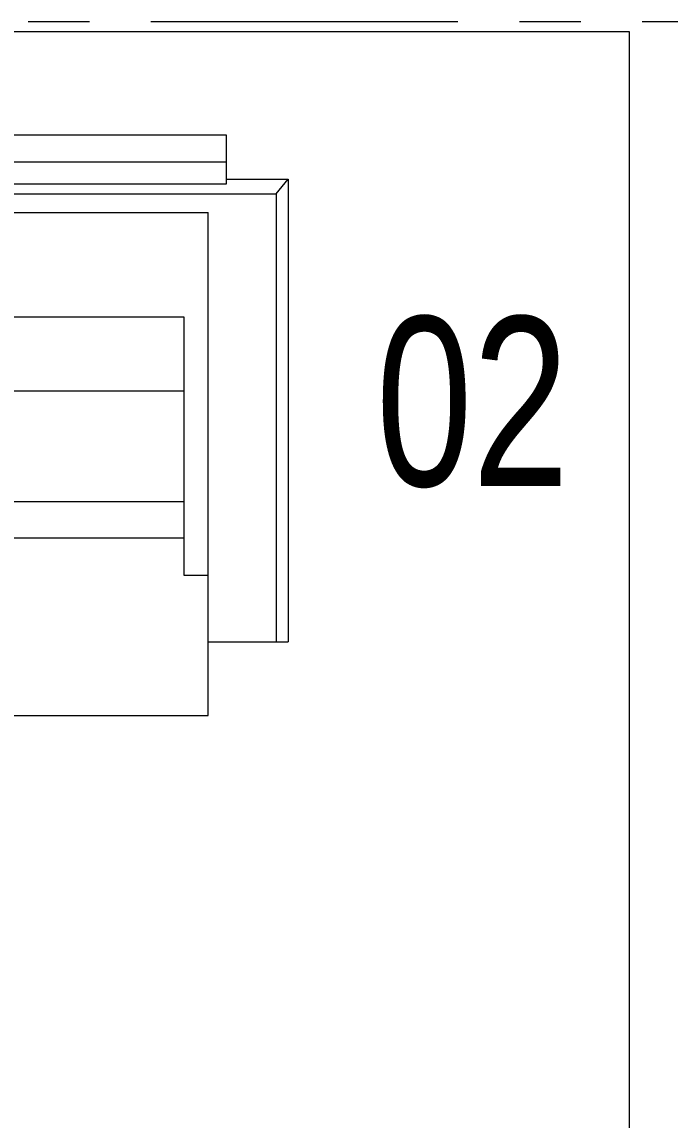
# Model space of a CAD drawing. Header units: millimetres. Extents: x 26027 to 581921, y 7230 to 233891.
# Drawn here: x 558199 to 558534, y 141778 to 142345 of the extents above; entities that cross this region are included whole.
import ezdxf

# ---------------------------------------------------------------- set-up
doc = ezdxf.new("R2010")
doc.units = ezdxf.units.MM
doc.header["$LTSCALE"] = 5
doc.linetypes.add('CENTER', pattern=[50.8, 31.75, -6.35, 6.35, -6.35])
doc.layers.get('0').update_dxf_attribs({"color": 252})
doc.layers.add('axes', color=252, linetype='Continuous')
doc.layers.add('Medical Equipment and Furniture', color=252, linetype='Continuous', lineweight=0)
doc.layers.add('NEW', color=252, linetype='Continuous', lineweight=5)
doc.styles.add('X3G_ENTITY_257CFD', font='swisscl.ttf', dxfattribs={"height": 200})

# ---------------------------------------------------------------- blocks, each defined once
blk = doc.blocks.new('*X103')
at = {"color": 0}
for p, q in [((5, 3), (5, 3)), ((5, 3), (5, 3)), ((5, 3), (5, 3)), ((5, 3), (5, 3)), ((5, 3), (5, 3)), ((5, 3), (5, 3)), ((5, 3), (5, 3)), ((5, 3), (5, 3)), ((5, 3), (5, 3)), ((5, 3), (5, 3)), ((5, 3), (5, 3)), ((5, 3), (5, 3)), ((5, 3), (5, 3)), ((5, 3), (5, 3)), ((5, 3), (5, 3)), ((5, 3), (5, 3)), ((5, 3), (5, 3)), ((5, 3), (5, 3)), ((5, 3), (5, 3)), ((5, 3), (5, 3)), ((5, 3), (5, 3)), ((5, 3), (5, 3)), ((5, 3), (5, 3)), ((5, 3), (5, 3)), ((5, 3), (5, 3)), ((5, 3), (5, 3)), ((5, 3), (5, 3)), ((5, 3), (5, 3)), ((5, 3), (5, 3)), ((5, 3), (5, 3)), ((5, 3), (5, 3)), ((5, 3), (5, 3)), ((5, 3), (5, 3)), ((5, 3), (5, 3)), ((5, 3), (5, 3)), ((5, 3), (5, 3)), ((5, 3), (5, 3)), ((5, 3), (5, 3)), ((5, 3), (5, 3)), ((5, 3), (5, 3)), ((5, 3), (5, 3)), ((5, 3), (5, 3)), ((5, 3), (5, 3)), ((5, 3), (5, 3)), ((5, 3), (5, 3)), ((5, 3), (5, 3)), ((5, 3), (5, 3)), ((5, 3), (5, 3)), ((5, 3), (5, 3)), ((5, 3), (5, 3)), ((5, 3), (5, 3)), ((5, 3), (5, 3)), ((5, 3), (5, 3)), ((5, 3), (5, 3)), ((5, 3), (5, 3)), ((5, 3), (5, 3)), ((5, 3), (5, 3)), ((5, 3), (5, 3)), ((5, 3), (5, 3)), ((5, 3), (5, 3)), ((5, 3), (5, 3)), ((5, 3), (5, 3)), ((5, 3), (5, 3)), ((5, 3), (5, 3)), ((5, 3), (5, 3)), ((5, 3), (5, 3)), ((6, 3), (5, 3)), ((5, 3), (5, 3)), ((6, 3), (5, 3)), ((5, 3), (5, 3)), ((6, 3), (5, 3)), ((5, 3), (5, 3)), ((6, 3), (5, 3)), ((5, 3), (5, 3)), ((5, 3), (5, 3)), ((5, 3), (5, 3)), ((5, 3), (5, 3)), ((5, 3), (5, 3)), ((5, 3), (5, 3)), ((5, 3), (5, 3)), ((5, 3), (5, 3)), ((5, 3), (5, 3)), ((5, 3), (5, 3)), ((5, 3), (5, 3)), ((5, 3), (5, 3)), ((5, 3), (5, 3)), ((5, 3), (5, 3)), ((5, 3), (5, 3)), ((5, 3), (5, 3)), ((5, 3), (5, 3)), ((5, 3), (5, 3)), ((5, 3), (5, 3)), ((5, 3), (5, 3)), ((5, 3), (5, 3)), ((5, 3), (5, 3)), ((5, 3), (5, 3)), ((6, 3), (6, 3)), ((6, 3), (6, 3)), ((6, 3), (6, 3)), ((6, 3), (6, 3)), ((6, 3), (6, 3)), ((6, 3), (6, 3)), ((6, 3), (6, 3)), ((6, 3), (6, 3)), ((6, 3), (6, 3)), ((6, 3), (6, 3)), ((6, 3), (6, 3)), ((6, 3), (6, 3)), ((6, 3), (6, 3)), ((6, 3), (6, 3)), ((6, 3), (6, 3)), ((6, 3), (6, 3)), ((6, 3), (6, 3)), ((6, 3), (6, 3)), ((6, 3), (6, 3)), ((6, 3), (6, 3)), ((6, 3), (6, 3)), ((6, 3), (6, 3)), ((6, 3), (6, 3)), ((6, 3), (6, 3)), ((6, 3), (6, 3)), ((6, 3), (6, 3)), ((6, 3), (6, 3)), ((6, 3), (6, 3)), ((6, 3), (6, 3)), ((6, 3), (6, 3)), ((6, 3), (6, 3)), ((6, 3), (6, 3)), ((6, 3), (6, 3)), ((6, 3), (6, 3)), ((6, 3), (6, 3)), ((6, 3), (6, 3)), ((6, 3), (6, 3)), ((6, 3), (6, 3)), ((6, 3), (6, 3)), ((6, 3), (6, 3)), ((6, 3), (6, 3)), ((6, 3), (6, 3)), ((6, 3), (6, 3)), ((6, 3), (6, 3)), ((6, 3), (6, 3)), ((6, 3), (6, 3)), ((6, 3), (6, 3)), ((6, 3), (6, 3)), ((6, 3), (6, 3)), ((6, 3), (6, 3)), ((6, 3), (6, 3)), ((6, 3), (6, 3)), ((6, 3), (6, 3)), ((6, 3), (6, 3)), ((6, 3), (6, 3)), ((6, 3), (6, 3)), ((6, 3), (6, 3)), ((6, 3), (6, 3)), ((6, 3), (6, 3)), ((6, 3), (6, 3)), ((6, 3), (6, 3)), ((6, 3), (6, 3)), ((6, 3), (6, 3)), ((6, 3), (6, 3)), ((6, 3), (6, 3)), ((6, 3), (6, 3)), ((6, 3), (6, 3)), ((6, 3), (6, 3)), ((6, 3), (6, 3)), ((6, 3), (6, 3)), ((6, 3), (6, 3)), ((6, 3), (6, 3)), ((6, 3), (6, 3)), ((6, 3), (6, 3)), ((6, 3), (6, 3)), ((6, 3), (6, 3)), ((6, 3), (6, 3)), ((6, 3), (6, 3)), ((6, 3), (6, 3)), ((6, 3), (6, 3)), ((6, 3), (6, 3)), ((6, 3), (6, 3)), ((6, 3), (6, 3)), ((6, 3), (6, 3)), ((6, 3), (6, 3)), ((6, 3), (6, 3)), ((6, 3), (6, 3)), ((6, 3), (6, 3)), ((6, 3), (6, 3)), ((6, 3), (6, 3)), ((6, 3), (6, 3)), ((6, 3), (6, 3)), ((6, 3), (6, 3)), ((6, 3), (6, 3)), ((6, 3), (6, 3)), ((6, 3), (6, 3)), ((6, 3), (6, 3)), ((6, 3), (6, 3)), ((6, 3), (6, 3)), ((6, 3), (6, 3)), ((6, 3), (6, 3)), ((6, 3), (6, 3)), ((6, 3), (6, 3)), ((6, 3), (6, 3)), ((6, 3), (6, 3)), ((6, 3), (6, 3)), ((6, 3), (6, 3)), ((6, 3), (6, 3)), ((6, 3), (6, 3)), ((6, 3), (6, 3)), ((6, 3), (6, 3)), ((6, 3), (6, 3)), ((6, 3), (6, 3)), ((6, 3), (6, 3)), ((6, 3), (6, 3)), ((6, 3), (6, 3)), ((6, 3), (6, 3)), ((6, 3), (6, 3)), ((6, 3), (6, 3)), ((6, 3), (6, 3)), ((6, 3), (6, 3)), ((6, 3), (6, 3)), ((6, 3), (6, 3)), ((6, 3), (6, 3)), ((6, 3), (6, 3)), ((6, 3), (6, 3)), ((6, 3), (6, 3)), ((6, 3), (6, 3)), ((6, 3), (6, 3)), ((6, 3), (6, 3)), ((6, 3), (6, 3)), ((6, 3), (6, 3)), ((6, 3), (6, 3)), ((6, 3), (6, 3)), ((6, 3), (6, 3)), ((6, 3), (6, 3)), ((6, 3), (6, 3)), ((6, 3), (6, 3)), ((6, 3), (6, 3)), ((6, 3), (6, 3)), ((6, 3), (6, 3)), ((6, 3), (6, 3)), ((6, 3), (6, 3)), ((6, 3), (6, 3)), ((6, 3), (6, 3)), ((6, 3), (6, 3)), ((6, 3), (6, 3)), ((6, 3), (6, 3)), ((6, 3), (6, 3)), ((6, 3), (6, 3)), ((6, 3), (6, 3)), ((6, 3), (6, 3)), ((6, 3), (6, 3)), ((6, 3), (6, 3)), ((6, 3), (6, 3)), ((6, 3), (6, 3)), ((6, 3), (6, 3)), ((6, 3), (6, 3)), ((6, 3), (6, 3)), ((6, 3), (6, 3)), ((6, 3), (6, 3)), ((6, 3), (6, 3)), ((6, 3), (6, 3)), ((6, 3), (6, 3)), ((6, 3), (6, 3)), ((6, 3), (6, 3)), ((6, 3), (6, 3)), ((6, 3), (6, 3)), ((6, 3), (6, 3)), ((6, 3), (6, 3)), ((6, 3), (6, 3)), ((6, 3), (6, 3)), ((6, 3), (6, 3)), ((6, 3), (6, 3)), ((6, 3), (6, 3)), ((6, 3), (6, 3)), ((6, 3), (6, 3)), ((6, 3), (6, 3)), ((6, 3), (6, 3)), ((6, 3), (6, 3)), ((6, 3), (6, 3)), ((6, 3), (6, 3)), ((6, 3), (6, 3)), ((6, 3), (6, 3)), ((6, 3), (6, 3)), ((6, 3), (6, 3)), ((6, 3), (6, 3)), ((6, 3), (6, 3)), ((6, 3), (6, 3)), ((6, 3), (6, 3)), ((6, 3), (6, 3)), ((6, 3), (6, 3)), ((6, 3), (6, 3)), ((6, 3), (6, 3)), ((6, 3), (6, 3)), ((6, 3), (6, 3)), ((6, 3), (6, 3)), ((6, 3), (6, 3)), ((6, 3), (6, 3)), ((6, 3), (6, 3)), ((6, 3), (6, 3)), ((6, 3), (6, 3)), ((6, 3), (6, 3)), ((6, 3), (6, 3)), ((6, 3), (5, 3)), ((6, 3), (5, 3)), ((6, 3), (5, 3)), ((6, 3), (5, 3)), ((6, 3), (5, 3)), ((6, 3), (6, 3)), ((6, 3), (6, 3)), ((6, 3), (6, 3)), ((6, 3), (6, 3)), ((6, 3), (6, 3)), ((6, 3), (6, 3)), ((6, 3), (6, 3)), ((6, 3), (6, 3)), ((6, 3), (6, 3)), ((6, 3), (6, 3)), ((6, 3), (6, 3)), ((6, 3), (6, 3)), ((6, 3), (6, 3)), ((6, 3), (6, 3)), ((6, 3), (6, 3)), ((6, 3), (6, 3)), ((6, 3), (6, 3)), ((6, 3), (6, 3)), ((6, 3), (6, 3)), ((6, 3), (6, 3)), ((6, 3), (6, 3)), ((6, 3), (6, 3)), ((6, 3), (6, 3)), ((6, 3), (6, 3)), ((6, 3), (6, 3)), ((6, 3), (6, 3)), ((6, 3), (6, 3)), ((6, 3), (6, 3)), ((6, 3), (6, 3)), ((6, 3), (6, 3)), ((6, 3), (6, 3)), ((6, 3), (6, 3)), ((6, 3), (6, 3)), ((6, 3), (6, 3)), ((6, 3), (6, 3)), ((6, 3), (6, 3)), ((6, 3), (6, 3)), ((6, 3), (6, 3)), ((6, 3), (6, 3)), ((6, 3), (6, 3)), ((6, 3), (6, 3)), ((6, 3), (6, 3)), ((6, 3), (6, 3)), ((6, 3), (6, 3)), ((6, 3), (6, 3)), ((6, 3), (6, 3)), ((6, 3), (6, 3)), ((6, 3), (6, 3)), ((6, 3), (6, 3)), ((6, 3), (6, 3)), ((6, 3), (6, 3)), ((6, 3), (6, 3)), ((6, 3), (6, 3)), ((6, 3), (6, 3)), ((6, 3), (6, 3)), ((6, 3), (6, 3)), ((6, 3), (6, 3)), ((6, 3), (6, 3)), ((6, 3), (6, 3)), ((6, 3), (6, 3)), ((6, 3), (6, 3)), ((6, 3), (6, 3)), ((6, 3), (6, 3)), ((6, 3), (6, 3)), ((6, 3), (6, 3)), ((6, 3), (6, 3)), ((6, 3), (6, 3)), ((6, 3), (6, 3)), ((6, 3), (6, 3)), ((6, 3), (6, 3)), ((6, 3), (6, 3)), ((6, 3), (6, 3)), ((6, 3), (6, 3)), ((6, 3), (6, 3)), ((6, 3), (6, 3)), ((6, 3), (6, 3)), ((6, 3), (6, 3)), ((6, 3), (6, 3)), ((6, 3), (6, 3)), ((6, 3), (6, 3)), ((6, 3), (6, 3)), ((6, 3), (6, 3)), ((6, 3), (6, 3)), ((6, 3), (6, 3)), ((6, 3), (6, 3)), ((6, 3), (6, 3)), ((6, 3), (6, 3)), ((6, 3), (6, 3)), ((6, 3), (6, 3)), ((6, 3), (6, 3)), ((6, 3), (6, 3)), ((6, 3), (6, 3)), ((6, 3), (6, 3)), ((6, 3), (6, 3)), ((6, 3), (6, 3)), ((6, 3), (6, 3)), ((6, 3), (6, 3)), ((6, 3), (6, 3)), ((6, 3), (6, 3)), ((6, 3), (6, 3)), ((6, 3), (6, 3)), ((6, 3), (6, 3)), ((6, 3), (6, 3)), ((6, 3), (6, 3)), ((6, 3), (6, 3)), ((6, 3), (6, 3)), ((6, 3), (6, 3)), ((6, 3), (6, 3)), ((6, 3), (6, 3)), ((6, 3), (6, 3)), ((6, 3), (6, 3)), ((6, 3), (6, 3)), ((6, 3), (6, 3)), ((6, 3), (6, 3)), ((6, 3), (6, 3)), ((6, 3), (6, 3)), ((6, 3), (6, 3)), ((6, 3), (6, 3)), ((6, 3), (6, 3)), ((6, 3), (6, 3)), ((6, 3), (6, 3)), ((6, 3), (6, 3)), ((6, 3), (6, 3)), ((6, 3), (6, 3)), ((6, 3), (6, 3)), ((6, 3), (6, 3)), ((6, 3), (6, 3)), ((6, 3), (6, 3)), ((6, 3), (6, 3)), ((6, 3), (6, 3)), ((6, 3), (6, 3)), ((6, 3), (6, 3)), ((6, 3), (6, 3)), ((6, 3), (6, 3)), ((6, 3), (6, 3)), ((6, 3), (6, 3)), ((6, 3), (6, 3)), ((6, 3), (6, 3)), ((6, 3), (6, 3)), ((6, 3), (6, 3)), ((6, 3), (6, 3)), ((6, 3), (6, 3)), ((6, 3), (6, 3)), ((6, 3), (6, 3)), ((6, 3), (6, 3)), ((6, 3), (6, 3)), ((6, 3), (6, 3)), ((6, 3), (6, 3)), ((6, 3), (6, 3)), ((6, 3), (6, 3)), ((6, 3), (6, 3)), ((6, 3), (6, 3)), ((6, 3), (6, 3)), ((6, 3), (6, 3)), ((6, 3), (6, 3)), ((6, 3), (6, 3)), ((6, 3), (6, 3)), ((6, 3), (6, 3)), ((6, 3), (6, 3)), ((6, 3), (6, 3)), ((6, 3), (6, 3)), ((6, 3), (6, 3)), ((6, 3), (6, 3)), ((6, 3), (6, 3)), ((6, 3), (6, 3)), ((6, 3), (6, 3)), ((6, 3), (6, 3)), ((6, 3), (6, 3)), ((6, 3), (6, 3)), ((6, 3), (6, 3)), ((6, 3), (6, 3)), ((6, 3), (6, 3)), ((6, 3), (6, 3)), ((6, 3), (6, 3)), ((6, 3), (6, 3)), ((6, 3), (6, 3)), ((6, 3), (6, 3)), ((6, 3), (6, 3)), ((6, 3), (6, 3)), ((6, 3), (6, 3)), ((6, 3), (6, 3)), ((6, 3), (6, 3)), ((6, 3), (6, 3)), ((6, 3), (6, 3)), ((6, 3), (6, 3)), ((6, 3), (6, 3)), ((6, 3), (6, 3)), ((6, 3), (6, 3)), ((6, 3), (6, 3)), ((6, 3), (6, 3)), ((6, 3), (6, 3)), ((6, 3), (6, 3)), ((6, 3), (6, 3)), ((6, 3), (6, 3)), ((6, 3), (6, 3)), ((6, 3), (6, 3)), ((6, 3), (6, 3)), ((6, 3), (6, 3)), ((6, 3), (6, 3)), ((6, 3), (6, 3)), ((6, 3), (6, 3)), ((6, 3), (6, 3)), ((6, 3), (6, 3)), ((6, 3), (6, 3)), ((6, 3), (6, 3)), ((6, 3), (6, 3)), ((6, 3), (6, 3)), ((6, 3), (6, 3)), ((6, 3), (6, 3)), ((6, 3), (6, 3)), ((6, 3), (6, 3)), ((6, 3), (6, 3)), ((6, 3), (6, 3)), ((6, 3), (6, 3)), ((6, 3), (6, 3)), ((6, 3), (6, 3)), ((6, 3), (6, 3)), ((6, 3), (6, 3)), ((6, 3), (6, 3)), ((6, 3), (6, 3)), ((6, 3), (6, 3)), ((6, 3), (6, 3)), ((6, 3), (6, 3)), ((6, 3), (6, 3)), ((6, 3), (6, 3)), ((6, 3), (6, 3)), ((6, 3), (6, 3)), ((6, 3), (6, 3)), ((6, 3), (6, 3)), ((6, 3), (6, 3)), ((6, 3), (6, 3)), ((6, 3), (6, 3)), ((6, 3), (6, 3)), ((6, 3), (6, 3)), ((6, 3), (6, 3)), ((6, 3), (6, 3)), ((6, 3), (6, 3)), ((6, 3), (6, 3)), ((6, 3), (6, 3)), ((6, 3), (6, 3)), ((6, 3), (6, 3)), ((6, 3), (6, 3)), ((6, 3), (6, 3)), ((6, 3), (6, 3)), ((6, 3), (6, 3)), ((6, 3), (6, 3)), ((6, 3), (6, 3)), ((6, 3), (6, 3)), ((6, 3), (6, 3)), ((6, 3), (6, 3)), ((6, 3), (6, 3)), ((6, 3), (6, 3)), ((6, 3), (6, 3)), ((6, 3), (6, 3)), ((6, 3), (6, 3)), ((6, 3), (6, 3)), ((6, 3), (6, 3)), ((6, 3), (6, 3)), ((6, 3), (6, 3)), ((6, 3), (6, 3)), ((6, 3), (6, 3)), ((6, 3), (6, 3)), ((6, 3), (6, 3)), ((6, 3), (6, 3)), ((6, 3), (6, 3)), ((6, 3), (6, 3)), ((6, 3), (6, 3)), ((6, 3), (6, 3)), ((6, 3), (6, 3)), ((6, 3), (6, 3)), ((6, 3), (6, 3)), ((6, 3), (6, 3)), ((6, 3), (6, 3)), ((6, 3), (6, 3)), ((6, 3), (6, 3)), ((6, 3), (6, 3)), ((6, 3), (6, 3)), ((6, 3), (6, 3)), ((6, 3), (6, 3)), ((6, 3), (6, 3)), ((6, 3), (6, 3)), ((6, 3), (6, 3)), ((6, 3), (6, 3)), ((6, 3), (6, 3)), ((6, 3), (6, 3)), ((6, 3), (6, 3)), ((6, 3), (6, 3)), ((6, 3), (6, 3)), ((6, 3), (6, 3)), ((6, 3), (6, 3)), ((6, 3), (6, 3)), ((6, 3), (6, 3)), ((6, 3), (6, 3)), ((6, 3), (6, 3)), ((6, 3), (6, 3)), ((6, 3), (6, 3)), ((6, 3), (6, 3)), ((6, 3), (6, 3)), ((6, 3), (6, 3)), ((6, 3), (6, 3)), ((6, 3), (6, 3)), ((6, 3), (6, 3)), ((6, 3), (6, 3)), ((6, 3), (6, 3)), ((6, 3), (6, 3)), ((6, 3), (6, 3)), ((6, 3), (6, 3)), ((6, 3), (6, 3)), ((6, 3), (6, 3)), ((6, 3), (6, 3)), ((6, 3), (6, 3)), ((6, 3), (6, 3)), ((6, 3), (6, 3)), ((6, 3), (6, 3)), ((6, 3), (6, 3)), ((6, 3), (6, 3)), ((6, 3), (6, 3))]:
    blk.add_line(p, q, dxfattribs=at)
blk = doc.blocks.new('*X104')
at = {"color": 0}
for p, q in [((13, 1), (13, 1)), ((13, 1), (13, 1)), ((13, 1), (13, 1)), ((13, 1), (13, 1)), ((13, 1), (13, 1)), ((13, 1), (13, 1)), ((13, 1), (13, 1)), ((13, 1), (13, 1)), ((13, 1), (13, 1)), ((13, 1), (13, 1)), ((13, 1), (13, 1)), ((13, 1), (13, 1)), ((13, 1), (13, 1)), ((13, 1), (13, 1)), ((13, 1), (13, 1)), ((13, 1), (14, 1)), ((13, 1), (14, 1)), ((13, 1), (14, 1)), ((13, 1), (13, 1)), ((13, 1), (13, 1)), ((13, 1), (13, 1)), ((13, 1), (13, 1)), ((13, 1), (13, 1)), ((13, 1), (13, 1)), ((13, 1), (13, 1)), ((13, 1), (13, 1)), ((13, 1), (13, 1)), ((13, 1), (13, 1)), ((13, 1), (13, 1)), ((13, 1), (13, 1)), ((13, 1), (13, 1)), ((13, 1), (13, 1)), ((13, 1), (13, 1)), ((13, 1), (13, 1)), ((13, 1), (13, 1)), ((13, 1), (13, 1)), ((13, 1), (13, 1)), ((13, 1), (13, 1)), ((13, 1), (13, 1)), ((13, 1), (13, 1)), ((13, 1), (13, 1)), ((13, 1), (13, 1)), ((13, 1), (13, 1)), ((13, 1), (13, 1)), ((13, 1), (13, 1)), ((13, 1), (13, 1)), ((13, 1), (13, 1)), ((13, 1), (13, 1)), ((13, 1), (13, 1)), ((13, 1), (13, 1)), ((13, 1), (13, 1)), ((13, 1), (13, 1)), ((13, 1), (13, 1)), ((13, 1), (13, 1)), ((13, 1), (13, 1)), ((13, 1), (13, 1)), ((13, 1), (13, 1)), ((13, 1), (13, 1)), ((13, 1), (13, 1)), ((13, 1), (13, 1)), ((13, 1), (13, 1)), ((13, 1), (13, 1)), ((13, 1), (13, 1)), ((13, 1), (13, 1)), ((13, 1), (13, 1)), ((13, 1), (13, 1)), ((13, 1), (13, 1)), ((13, 1), (13, 1)), ((13, 1), (13, 1)), ((13, 1), (13, 1)), ((13, 1), (13, 1)), ((13, 1), (13, 1)), ((13, 1), (13, 1)), ((13, 1), (13, 1)), ((13, 1), (13, 1)), ((13, 1), (13, 1)), ((13, 1), (13, 1)), ((13, 1), (13, 1)), ((13, 1), (13, 1)), ((13, 1), (13, 1)), ((13, 1), (13, 1)), ((13, 1), (13, 1)), ((13, 1), (13, 1)), ((13, 1), (13, 1)), ((13, 1), (13, 1)), ((13, 1), (13, 1)), ((13, 1), (13, 1)), ((13, 1), (13, 1)), ((13, 1), (13, 1)), ((13, 1), (13, 1)), ((13, 1), (13, 1)), ((13, 1), (13, 1)), ((13, 1), (13, 1)), ((13, 1), (13, 1)), ((13, 1), (13, 1)), ((13, 1), (13, 1)), ((13, 1), (13, 1)), ((13, 1), (13, 1)), ((13, 1), (13, 1)), ((13, 1), (13, 1)), ((13, 1), (13, 1)), ((13, 1), (13, 1)), ((13, 1), (13, 1)), ((13, 1), (13, 1)), ((13, 1), (13, 1)), ((13, 1), (13, 1)), ((13, 1), (13, 1)), ((13, 1), (13, 1)), ((13, 1), (13, 1)), ((13, 1), (13, 1)), ((13, 1), (13, 1)), ((13, 1), (13, 1)), ((13, 1), (13, 1)), ((13, 1), (13, 1)), ((13, 1), (13, 1)), ((13, 1), (13, 1)), ((13, 1), (13, 1)), ((13, 1), (13, 1)), ((13, 1), (13, 1)), ((13, 1), (13, 1)), ((13, 1), (13, 1)), ((13, 1), (13, 1)), ((13, 1), (13, 1)), ((13, 1), (14, 1)), ((13, 0), (13, 0)), ((13, 0), (13, 0)), ((13, 0), (13, 0)), ((13, 0), (13, 0)), ((13, 0), (13, 0)), ((13, 0), (13, 0)), ((13, 0), (13, 0)), ((13, 0), (13, 0)), ((13, 0), (13, 0)), ((13, 0), (13, 0)), ((13, 0), (13, 0)), ((13, 0), (13, 0)), ((13, 0), (13, 0)), ((13, 0), (13, 0)), ((13, 0), (13, 0)), ((13, 0), (13, 0)), ((13, 0), (13, 0)), ((13, 0), (13, 0)), ((13, 0), (13, 0)), ((13, 0), (13, 0)), ((13, 0), (13, 0)), ((13, 0), (13, 0)), ((13, 0), (13, 0)), ((13, 0), (13, 0)), ((13, 0), (13, 0)), ((13, 0), (13, 0)), ((13, 0), (13, 0)), ((13, 0), (13, 0)), ((13, 0), (13, 0)), ((13, 0), (13, 0)), ((13, 0), (13, 0)), ((13, 0), (13, 0)), ((13, 0), (13, 0)), ((13, 0), (13, 0)), ((13, 0), (13, 0)), ((13, 0), (13, 0)), ((13, 0), (13, 0)), ((13, 0), (13, 0)), ((13, 0), (13, 0)), ((13, 0), (13, 0)), ((13, 0), (13, 0)), ((13, 0), (13, 0)), ((13, 0), (13, 0)), ((13, 0), (13, 0)), ((13, 0), (13, 0)), ((13, 0), (13, 0)), ((13, 0), (13, 0)), ((13, 0), (13, 0)), ((13, 0), (14, 0)), ((13, 0), (14, 0)), ((13, 0), (13, 0)), ((13, 0), (14, 0)), ((14, 1), (14, 1)), ((14, 1), (14, 1)), ((14, 1), (14, 1)), ((14, 1), (14, 1)), ((14, 1), (14, 1)), ((14, 1), (14, 1)), ((14, 1), (14, 1)), ((14, 1), (14, 1)), ((14, 1), (14, 1)), ((14, 1), (14, 1)), ((14, 1), (14, 1)), ((14, 1), (14, 1)), ((14, 1), (14, 1)), ((14, 1), (14, 1)), ((14, 1), (14, 1)), ((14, 1), (14, 1)), ((14, 1), (14, 1)), ((14, 1), (14, 1)), ((14, 1), (14, 1)), ((14, 1), (14, 1)), ((14, 1), (14, 1)), ((14, 1), (14, 1)), ((14, 1), (14, 1)), ((14, 1), (14, 1)), ((14, 1), (14, 1)), ((14, 1), (14, 1)), ((14, 1), (14, 1)), ((14, 1), (14, 1)), ((14, 1), (14, 1)), ((14, 1), (14, 1)), ((14, 1), (14, 1)), ((14, 1), (14, 1)), ((14, 1), (14, 1)), ((14, 1), (14, 1)), ((14, 1), (14, 1)), ((14, 1), (14, 1)), ((14, 1), (14, 1)), ((14, 1), (14, 1)), ((14, 1), (14, 1)), ((14, 1), (14, 1)), ((14, 1), (14, 1)), ((14, 1), (14, 1)), ((14, 1), (14, 1)), ((14, 1), (14, 1)), ((14, 1), (14, 1)), ((14, 1), (14, 1)), ((14, 1), (14, 1)), ((14, 1), (14, 1)), ((14, 1), (14, 1)), ((14, 1), (14, 1)), ((14, 1), (14, 1)), ((14, 1), (14, 1)), ((14, 1), (14, 1)), ((14, 1), (14, 1)), ((14, 1), (14, 1)), ((14, 1), (14, 1)), ((14, 1), (14, 1)), ((14, 1), (14, 1)), ((14, 1), (14, 1)), ((14, 1), (14, 1)), ((14, 1), (14, 1)), ((14, 1), (14, 1)), ((14, 1), (14, 1)), ((14, 1), (14, 1)), ((14, 1), (14, 1)), ((14, 1), (14, 1)), ((14, 1), (14, 1)), ((14, 1), (14, 1)), ((14, 1), (14, 1)), ((14, 1), (14, 1)), ((14, 1), (14, 1)), ((14, 1), (14, 1)), ((14, 1), (14, 1)), ((14, 1), (14, 1)), ((14, 1), (14, 1)), ((14, 1), (14, 1)), ((14, 1), (14, 1)), ((14, 1), (14, 1)), ((14, 1), (14, 1)), ((14, 1), (14, 1)), ((14, 1), (14, 1)), ((14, 1), (14, 1)), ((14, 1), (14, 1)), ((14, 1), (14, 1)), ((14, 1), (14, 1)), ((14, 1), (14, 1)), ((14, 1), (14, 1)), ((14, 1), (14, 1)), ((14, 1), (14, 1)), ((14, 1), (14, 1)), ((14, 1), (14, 1)), ((14, 1), (14, 1)), ((14, 1), (14, 1)), ((14, 1), (14, 1)), ((14, 0), (14, 0)), ((14, 0), (14, 0)), ((14, 0), (14, 0)), ((14, 0), (14, 0)), ((14, 0), (14, 0)), ((14, 0), (14, 0)), ((14, 0), (14, 0)), ((14, 0), (14, 0)), ((14, 0), (14, 0)), ((14, 0), (14, 0)), ((14, 0), (14, 0)), ((14, 0), (14, 0)), ((14, 0), (14, 0)), ((14, 0), (14, 0)), ((14, 0), (14, 0)), ((14, 0), (14, 0)), ((14, 0), (14, 0)), ((14, 0), (14, 0)), ((14, 0), (14, 0)), ((14, 0), (14, 0)), ((14, 0), (14, 0)), ((14, 0), (14, 0)), ((14, 0), (14, 0)), ((14, 0), (14, 0)), ((14, 0), (14, 0)), ((14, 0), (14, 0)), ((14, 0), (14, 0)), ((14, 0), (14, 0)), ((14, 0), (14, 0)), ((14, 0), (14, 0)), ((14, 0), (14, 0)), ((14, 0), (14, 0)), ((14, 0), (14, 0)), ((14, 0), (14, 0)), ((14, 0), (14, 0)), ((14, 0), (14, 0)), ((14, 0), (14, 0)), ((14, 0), (14, 0)), ((14, 0), (14, 0)), ((14, 0), (14, 0)), ((14, 0), (14, 0)), ((14, 0), (14, 0)), ((14, 0), (14, 0)), ((14, 0), (14, 0)), ((14, 0), (14, 0)), ((14, 0), (14, 0)), ((14, 0), (14, 0)), ((14, 0), (14, 0)), ((13, 0), (13, 0)), ((13, 0), (14, 0)), ((13, 0), (13, 0)), ((13, 0), (14, 0)), ((13, 0), (13, 0)), ((13, 0), (14, 0)), ((13, 0), (13, 0)), ((13, 0), (13, 0)), ((13, 0), (13, 0)), ((13, 0), (13, 0)), ((13, 0), (14, 0)), ((13, 0), (13, 0)), ((13, 0), (14, 0)), ((13, 0), (13, 0)), ((13, 0), (14, 0)), ((13, 0), (13, 0)), ((13, 0), (14, 0)), ((13, 0), (13, 0)), ((13, 0), (14, 0)), ((13, 0), (13, 0)), ((13, 0), (14, 0)), ((13, 0), (13, 0)), ((13, 0), (14, 0)), ((13, 0), (13, 0)), ((13, 0), (13, 0)), ((13, 0), (13, 0)), ((13, 0), (14, 0)), ((13, 0), (13, 0)), ((13, 0), (14, 0)), ((13, 0), (13, 0)), ((13, 0), (14, 0)), ((13, 0), (13, 0)), ((13, 0), (14, 0)), ((13, 0), (13, 0)), ((13, 0), (13, 0)), ((13, 0), (13, 0)), ((13, 0), (13, 0)), ((13, 0), (13, 0)), ((13, 0), (13, 0)), ((13, 0), (13, 0)), ((13, 0), (13, 0)), ((13, 0), (13, 0)), ((13, 0), (13, 0)), ((13, 0), (13, 0)), ((13, 0), (13, 0)), ((13, 0), (13, 0)), ((13, 0), (13, 0)), ((13, 0), (13, 0)), ((13, 0), (13, 0)), ((13, 0), (13, 0)), ((13, 0), (13, 0)), ((13, 0), (13, 0)), ((13, 0), (13, 0)), ((13, 0), (13, 0)), ((13, 0), (13, 0)), ((13, 0), (13, 0)), ((13, 0), (13, 0)), ((13, 0), (13, 0)), ((13, 0), (13, 0)), ((13, 0), (13, 0)), ((13, 0), (13, 0)), ((13, 0), (13, 0)), ((13, 0), (13, 0)), ((13, 0), (13, 0)), ((13, -1), (13, -1)), ((13, -1), (13, -1)), ((13, -1), (13, -1)), ((13, -1), (13, -1)), ((13, -1), (13, -1)), ((13, -1), (14, -1)), ((13, -1), (13, -1)), ((14, 0), (14, 0)), ((14, 0), (14, 0)), ((14, 0), (14, 0)), ((14, 0), (14, 0)), ((14, 0), (14, 0)), ((14, 0), (14, 0)), ((14, 0), (14, 0)), ((14, 0), (14, 0)), ((14, 0), (14, 0)), ((14, 0), (14, 0)), ((14, 0), (14, 0)), ((14, 0), (14, 0)), ((14, 0), (14, 0)), ((14, 0), (14, 0)), ((14, 0), (14, 0)), ((13, 0), (14, 0)), ((14, 0), (14, 0)), ((14, 0), (14, 0)), ((14, 0), (14, 0)), ((14, 0), (14, 0)), ((14, 0), (14, 0)), ((14, 0), (14, 0)), ((14, 0), (14, 0)), ((14, 0), (14, 0)), ((14, 0), (14, 0)), ((14, 0), (14, 0)), ((14, 0), (14, 0)), ((14, 0), (14, 0)), ((14, 0), (14, 0)), ((14, 0), (14, 0)), ((14, 0), (14, 0)), ((14, 0), (14, 0)), ((14, 0), (14, 0)), ((14, 0), (14, 0)), ((14, 0), (14, 0)), ((14, 0), (14, 0)), ((14, 0), (14, 0)), ((14, 0), (14, 0)), ((14, 0), (14, 0)), ((14, 0), (14, 0)), ((14, 0), (14, 0)), ((14, 0), (14, 0)), ((14, 0), (14, 0)), ((14, 0), (14, 0)), ((14, 0), (14, 0)), ((14, 0), (14, 0)), ((14, 0), (14, 0)), ((14, 0), (14, 0)), ((14, 0), (14, 0)), ((14, 0), (14, 0)), ((14, -1), (14, -1)), ((14, -1), (14, -1)), ((14, -1), (14, -1)), ((14, -1), (14, -1)), ((14, -1), (14, -1))]:
    blk.add_line(p, q, dxfattribs=at)
blk = doc.blocks.new('GF21042-P')
for p, q in [((0.7, 0.6), (-0.7, 0.6)), ((0.7, 0), (0.7, 0.6))]:
    blk.add_line(p, q)
for points in [[(0.7, 0.6), (0.7, 0.6), (0.7, 0.6), (0.7, 0.6), (0.7, 0.6), (0.7, 0.6), (0.7, 0.6), (0.7, 0.6), (0.7, 0.6), (0.7, 0.6), (0.7, 0.6), (0.7, 0.6), (0.7, 0.6), (0.7, 0.6), (0.7, 0.6), (0.7, 0.6), (0.7, 0.6), (0.7, 0.6), (0.7, 0.6), (0.7, 0.6), (0.7, 0.6), (0.7, 0.6), (0.7, 0.6), (0.7, 0.6), (0.7, 0.6), (0.7, 0.6), (0.7, 0.6), (0.7, 0.6), (0.7, 0.6), (0.7, 0.6), (0.7, 0.6), (0.7, 0.6), (0.7, 0.6), (0.7, 0.6), (0.7, 0.6), (0.7, 0.6), (0.7, 0.6), (0.7, 0.6), (0.7, 0.6), (0.7, 0.6), (0.7, 0.6), (0.7, 0.6), (0.7, 0.6), (0.7, 0.6), (0.7, 0.6), (0.7, 0.6), (0.7, 0.6), (0.7, 0.6), (0.7, 0.6), (0.7, 0.6), (0.7, 0.6), (0.7, 0.6), (0.7, 0.6), (0.7, 0.6), (0.7, 0.6), (0.7, 0.6), (0.7, 0.6), (0.7, 0.6), (0.7, 0.6), (0.7, 0.6), (0.7, 0.6), (0.7, 0.6), (0.7, 0.6), (0.7, 0.6), (0.7, 0.6), (0.7, 0.6), (0.7, 0.6), (0.7, 0.6), (0.7, 0.6), (0.7, 0.6), (0.7, 0.6), (0.7, 0.6), (0.7, 0.6), (0.7, 0.6), (0.7, 0.6), (0.7, 0.6), (0.7, 0.6), (0.7, 0.6), (0.7, 0.6), (0.7, 0.6), (0.7, 0.6), (0.7, 0.6), (0.7, 0.6), (0.7, 0.6), (0.7, 0.6), (0.7, 0.6), (0.7, 0.6), (0.7, 0.6), (0.7, 0.6), (0.7, 0.6), (0.7, 0.6), (0.7, 0.6), (0.7, 0.6), (0.7, 0.6), (0.7, 0.6), (0.7, 0.6), (0.7, 0.6), (0.7, 0.6), (0.7, 0.6), (0.7, 0.6), (0.7, 0.6), (0.7, 0.6), (0.7, 0.6), (0.7, 0.6), (0.7, 0.6), (0.7, 0.6), (0.7, 0.6), (0.7, 0.6), (0.7, 0.6), (0.7, 0.6), (0.7, 0.6), (0.7, 0.6), (0.7, 0.6), (0.7, 0.6), (0.7, 0.6), (0.7, 0.6), (0.7, 0.6), (0.7, 0.6), (0.7, 0.6), (0.7, 0.6), (0.7, 0.6), (0.7, 0.6), (0.7, 0.6), (0.7, 0.6), (0.7, 0.6), (0.7, 0.6), (0.7, 0.6), (0.7, 0.6), (0.7, 0.6), (0.7, 0.6), (0.7, 0.6), (0.7, 0.6), (0.7, 0.6), (0.7, 0.6), (0.7, 0.6), (0.7, 0.6), (0.7, 0.6), (0.7, 0.6), (0.7, 0.6), (0.7, 0.6), (0.7, 0.6), (0.7, 0.6), (0.7, 0.6), (0.7, 0.6), (0.7, 0.6), (0.7, 0.6), (0.7, 0.6), (0.7, 0.6), (0.7, 0.6), (0.7, 0.6), (0.7, 0.6), (0.7, 0.6), (0.7, 0.6), (0.7, 0.6), (0.7, 0.6), (0.7, 0.6), (0.7, 0.6), (0.7, 0.6), (0.7, 0.6), (0.7, 0.6), (0.7, 0.6), (0.7, 0.6), (0.7, 0.6), (0.7, 0.6), (0.7, 0.6), (0.7, 0.6), (0.7, 0.6), (0.7, 0.6), (0.7, 0.6), (0.7, 0.6), (0.7, 0.6), (0.7, 0.6), (0.7, 0.6), (0.7, 0.6), (0.7, 0.6), (0.7, 0.6), (0.7, 0.6), (0.7, 0.6), (0.7, 0.6), (0.7, 0.6), (0.7, 0.6), (0.7, 0.6), (0.7, 0.6), (0.7, 0.6), (0.7, 0.6), (0.7, 0.6), (0.7, 0.6), (0.7, 0.6), (0.7, 0.6), (0.7, 0.6), (0.7, 0.6), (0.7, 0.6), (0.7, 0.6), (0.7, 0.6), (0.7, 0.6), (0.7, 0.6), (0.7, 0.6), (0.7, 0.6), (0.7, 0.6), (0.7, 0.6), (0.7, 0.6), (0.7, 0.6), (0.7, 0.6), (0.7, 0.6), (0.7, 0.6), (0.7, 0.6), (0.7, 0.6), (0.7, 0.6), (0.7, 0.6), (0.7, 0.6), (0.7, 0.6), (0.7, 0.6), (0.7, 0.6), (0.7, 0.6), (0.7, 0.6), (0.7, 0.6), (0.7, 0.6), (0.7, 0.6), (0.7, 0.6)], [(0.7, 0.6), (0.7, 0.6), (0.7, 0.6), (0.7, 0.6), (0.7, 0.6), (0.7, 0.6), (0.7, 0.6), (0.7, 0.6), (0.7, 0.6), (0.7, 0.6), (0.7, 0.6), (0.7, 0.6), (0.7, 0.6), (0.7, 0.6), (0.7, 0.6), (0.7, 0.6), (0.7, 0.6), (0.7, 0.6), (0.7, 0.6), (0.7, 0.6), (0.7, 0.6), (0.7, 0.6), (0.7, 0.6), (0.7, 0.6), (0.7, 0.6), (0.7, 0.6), (0.7, 0.6), (0.7, 0.6), (0.7, 0.6), (0.7, 0.6), (0.7, 0.6), (0.7, 0.6), (0.7, 0.6), (0.7, 0.6), (0.7, 0.6), (0.7, 0.6), (0.7, 0.6), (0.7, 0.6), (0.7, 0.6), (0.7, 0.6), (0.7, 0.6), (0.7, 0.6), (0.7, 0.6), (0.7, 0.6), (0.7, 0.6), (0.7, 0.6), (0.7, 0.6), (0.7, 0.6), (0.7, 0.6), (0.7, 0.6), (0.7, 0.6), (0.7, 0.6), (0.7, 0.6), (0.7, 0.6), (0.7, 0.6), (0.7, 0.6), (0.7, 0.6), (0.7, 0.6), (0.7, 0.6), (0.7, 0.6), (0.7, 0.6), (0.7, 0.6), (0.7, 0.6), (0.7, 0.6), (0.7, 0.6), (0.7, 0.6), (0.7, 0.6), (0.7, 0.6), (0.7, 0.6), (0.7, 0.6), (0.7, 0.6), (0.7, 0.6), (0.7, 0.6), (0.7, 0.6), (0.7, 0.6), (0.7, 0.6), (0.7, 0.6), (0.7, 0.6), (0.7, 0.6), (0.7, 0.6), (0.7, 0.6), (0.7, 0.6), (0.7, 0.6), (0.7, 0.6), (0.7, 0.6), (0.7, 0.6), (0.7, 0.6), (0.7, 0.6), (0.7, 0.6), (0.7, 0.6), (0.7, 0.6), (0.7, 0.6), (0.7, 0.6), (0.7, 0.6), (0.7, 0.6), (0.7, 0.6), (0.7, 0.6), (0.7, 0.6), (0.7, 0.6), (0.7, 0.6), (0.7, 0.6), (0.7, 0.6), (0.7, 0.6), (0.7, 0.6), (0.7, 0.6), (0.7, 0.6), (0.7, 0.6), (0.7, 0.6), (0.7, 0.6), (0.7, 0.6), (0.7, 0.6), (0.7, 0.6), (0.7, 0.6), (0.7, 0.6), (0.7, 0.6), (0.7, 0.6), (0.7, 0.6), (0.7, 0.6), (0.7, 0.6), (0.7, 0.6), (0.7, 0.6), (0.7, 0.6), (0.7, 0.6), (0.7, 0.6), (0.7, 0.6), (0.7, 0.6), (0.7, 0.6), (0.7, 0.6), (0.7, 0.6), (0.7, 0.6), (0.7, 0.6), (0.7, 0.6), (0.7, 0.6), (0.7, 0.6), (0.7, 0.6), (0.7, 0.6), (0.7, 0.6), (0.7, 0.6), (0.7, 0.6), (0.7, 0.6), (0.7, 0.6), (0.7, 0.6), (0.7, 0.6), (0.7, 0.6), (0.7, 0.6), (0.7, 0.6), (0.7, 0.6), (0.7, 0.6), (0.7, 0.6), (0.7, 0.6), (0.7, 0.6), (0.7, 0.6), (0.7, 0.6), (0.7, 0.6), (0.7, 0.6), (0.7, 0.6), (0.7, 0.6), (0.7, 0.6), (0.7, 0.6), (0.7, 0.6), (0.7, 0.6), (0.7, 0.6), (0.7, 0.6), (0.7, 0.6), (0.7, 0.6), (0.7, 0.6), (0.7, 0.6), (0.7, 0.6), (0.7, 0.6), (0.7, 0.6), (0.7, 0.6), (0.7, 0.6), (0.7, 0.6), (0.7, 0.6), (0.7, 0.6), (0.7, 0.6), (0.7, 0.6), (0.7, 0.6), (0.7, 0.6), (0.7, 0.6), (0.7, 0.6), (0.7, 0.6), (0.7, 0.6), (0.7, 0.6), (0.7, 0.6), (0.7, 0.6), (0.7, 0.6), (0.7, 0.6), (0.7, 0.6), (0.7, 0.6), (0.7, 0.6), (0.7, 0.6), (0.7, 0.6), (0.7, 0.6), (0.7, 0.6), (0.7, 0.6), (0.7, 0.6), (0.7, 0.6), (0.7, 0.6), (0.7, 0.6), (0.7, 0.6), (0.7, 0.6), (0.7, 0.6), (0.7, 0.6), (0.7, 0.6), (0.7, 0.6), (0.7, 0.6), (0.7, 0.6), (0.7, 0.6), (0.7, 0.6), (0.7, 0.6), (0.7, 0.6), (0.7, 0.6), (0.7, 0.6)], [(0.7, 0.6), (0.7, 0.6), (0.7, 0.6), (0.7, 0.6), (0.7, 0.6), (0.7, 0.6), (0.7, 0.6), (0.7, 0.6), (0.7, 0.6), (0.7, 0.6), (0.7, 0.6), (0.7, 0.6), (0.7, 0.6), (0.7, 0.6), (0.7, 0.6), (0.7, 0.6), (0.7, 0.6), (0.7, 0.6), (0.7, 0.6), (0.7, 0.6), (0.7, 0.6), (0.7, 0.6), (0.7, 0.6), (0.7, 0.6), (0.7, 0.6), (0.7, 0.6), (0.7, 0.6), (0.7, 0.6), (0.7, 0.6), (0.7, 0.6), (0.7, 0.6), (0.7, 0.6), (0.7, 0.6), (0.7, 0.6), (0.7, 0.6), (0.7, 0.6), (0.7, 0.6), (0.7, 0.6), (0.7, 0.6), (0.7, 0.6), (0.7, 0.6), (0.7, 0.6), (0.7, 0.6), (0.7, 0.6), (0.7, 0.6), (0.7, 0.6), (0.7, 0.6), (0.7, 0.6), (0.7, 0.6), (0.7, 0.6), (0.7, 0.6), (0.7, 0.6), (0.7, 0.6), (0.7, 0.6), (0.7, 0.6), (0.7, 0.6), (0.7, 0.6), (0.7, 0.6), (0.7, 0.6), (0.7, 0.6), (0.7, 0.6), (0.7, 0.6), (0.7, 0.6), (0.7, 0.6), (0.7, 0.6), (0.7, 0.6), (0.7, 0.6), (0.7, 0.6), (0.7, 0.6), (0.7, 0.6), (0.7, 0.6), (0.7, 0.6), (0.7, 0.6), (0.7, 0.6), (0.7, 0.6), (0.7, 0.6), (0.7, 0.6), (0.7, 0.6), (0.7, 0.6), (0.7, 0.6), (0.7, 0.6), (0.7, 0.6), (0.7, 0.6), (0.7, 0.6), (0.7, 0.6), (0.7, 0.6), (0.7, 0.6), (0.7, 0.6), (0.7, 0.6), (0.7, 0.6), (0.7, 0.6), (0.7, 0.6), (0.7, 0.6), (0.7, 0.6), (0.7, 0.6), (0.7, 0.6), (0.7, 0.6), (0.7, 0.6), (0.7, 0.6), (0.7, 0.6), (0.7, 0.6), (0.7, 0.6), (0.7, 0.6), (0.7, 0.6), (0.7, 0.6), (0.7, 0.6), (0.7, 0.6), (0.7, 0.6), (0.7, 0.6), (0.7, 0.6), (0.7, 0.6), (0.7, 0.6), (0.7, 0.6), (0.7, 0.6), (0.7, 0.6), (0.7, 0.6), (0.7, 0.6), (0.7, 0.6), (0.7, 0.6), (0.7, 0.6), (0.7, 0.6), (0.7, 0.6), (0.7, 0.6), (0.7, 0.6), (0.7, 0.6), (0.7, 0.6), (0.7, 0.6), (0.7, 0.6), (0.7, 0.6), (0.7, 0.6), (0.7, 0.6), (0.7, 0.6), (0.7, 0.6), (0.7, 0.6), (0.7, 0.6), (0.7, 0.6), (0.7, 0.6), (0.7, 0.6), (0.7, 0.6), (0.7, 0.6), (0.7, 0.6), (0.7, 0.6), (0.7, 0.6), (0.7, 0.6), (0.7, 0.6), (0.7, 0.6), (0.7, 0.6), (0.7, 0.6), (0.7, 0.6), (0.7, 0.6), (0.7, 0.6), (0.7, 0.6), (0.7, 0.6), (0.7, 0.6), (0.7, 0.6), (0.7, 0.6), (0.7, 0.6), (0.7, 0.6), (0.7, 0.6), (0.7, 0.6), (0.7, 0.6), (0.7, 0.6), (0.7, 0.6), (0.7, 0.6), (0.7, 0.6), (0.7, 0.6), (0.7, 0.6), (0.7, 0.6), (0.7, 0.6), (0.7, 0.6), (0.7, 0.6), (0.7, 0.6), (0.7, 0.6), (0.7, 0.6), (0.7, 0.6), (0.7, 0.6), (0.7, 0.6), (0.7, 0.6), (0.7, 0.6), (0.7, 0.6), (0.7, 0.6), (0.7, 0.6), (0.7, 0.6), (0.7, 0.6), (0.7, 0.6), (0.7, 0.6), (0.7, 0.6), (0.7, 0.6), (0.7, 0.6), (0.7, 0.6), (0.7, 0.6), (0.7, 0.6), (0.7, 0.6), (0.7, 0.6), (0.7, 0.6), (0.7, 0.6), (0.7, 0.6), (0.7, 0.6), (0.7, 0.6), (0.7, 0.6), (0.7, 0.6), (0.7, 0.6), (0.7, 0.6), (0.7, 0.6), (0.7, 0.6), (0.7, 0.6), (0.7, 0.6), (0.7, 0.6), (0.7, 0.6), (0.7, 0.6), (0.7, 0.6), (0.7, 0.6), (0.7, 0.6), (0.7, 0.6), (0.7, 0.6), (0.7, 0.6), (0.7, 0.6), (0.7, 0.6), (0.7, 0.6), (0.7, 0.6), (0.7, 0.6), (0.7, 0.6), (0.7, 0.6), (0.7, 0.6), (0.7, 0.6), (0.7, 0.6), (0.7, 0.6), (0.7, 0.6), (0.7, 0.6), (0.7, 0.6), (0.7, 0.6), (0.7, 0.6), (0.7, 0.6), (0.7, 0.6), (0.7, 0.6), (0.7, 0.6), (0.7, 0.6), (0.7, 0.6), (0.7, 0.6), (0.7, 0.6), (0.7, 0.6), (0.7, 0.6), (0.7, 0.6), (0.7, 0.6), (0.7, 0.6), (0.7, 0.6), (0.7, 0.6), (0.7, 0.6), (0.7, 0.6), (0.7, 0.6), (0.7, 0.6), (0.7, 0.6), (0.7, 0.6), (0.7, 0.6), (0.7, 0.6), (0.7, 0.6), (0.7, 0.6), (0.7, 0.6), (0.7, 0.6), (0.7, 0.6), (0.7, 0.6), (0.7, 0.6), (0.7, 0.6), (0.7, 0.6), (0.7, 0.6), (0.7, 0.6), (0.7, 0.6), (0.7, 0.6), (0.7, 0.6), (0.7, 0.6), (0.7, 0.6), (0.7, 0.6), (0.7, 0.6), (0.7, 0.6), (0.7, 0.6), (0.7, 0.6), (0.7, 0.6)]]:
    blk.add_lwpolyline(points, close=True)
at = {"layer": 'NEW', "color": 8, "linetype": 'Continuous'}
for points in [[(0.7, 0.6), (0.7, 0.6), (0.7, 0.6), (0.7, 0.6), (0.7, 0.6), (0.7, 0.6), (0.7, 0.6), (0.7, 0.6), (0.7, 0.6)], [(0.7, 0.6), (0.7, 0.6), (0.7, 0.6), (0.7, 0.6), (0.7, 0.6), (0.7, 0.6), (0.7, 0.6), (0.7, 0.6), (0.7, 0.6), (0.7, 0.6)], [(0.7, 0.6), (0.7, 0.6), (0.7, 0.6), (0.7, 0.6), (0.7, 0.6), (0.7, 0.6), (0.7, 0.6), (0.7, 0.6), (0.7, 0.6), (0.7, 0.6), (0.7, 0.6), (0.7, 0.6), (0.7, 0.6), (0.7, 0.6), (0.7, 0.6), (0.7, 0.6), (0.7, 0.6), (0.7, 0.6)], [(0.7, 0.6), (0.7, 0.6), (0.7, 0.6), (0.7, 0.6), (0.7, 0.6), (0.7, 0.6), (0.7, 0.6)], [(0.7, 0.6), (0.7, 0.6), (0.7, 0.6), (0.7, 0.6), (0.7, 0.6), (0.7, 0.6), (0.7, 0.6), (0.7, 0.6)], [(0.7, 0.6), (0.7, 0.6), (0.7, 0.6), (0.7, 0.6), (0.7, 0.6), (0.7, 0.6), (0.7, 0.6), (0.7, 0.6), (0.7, 0.6), (0.7, 0.6), (0.7, 0.6), (0.7, 0.6)], [(0.7, 0.6), (0.7, 0.6), (0.7, 0.6), (0.7, 0.6), (0.7, 0.6), (0.7, 0.6), (0.7, 0.6), (0.7, 0.6), (0.7, 0.6), (0.7, 0.6)], [(0.7, 0.6), (0.7, 0.6), (0.7, 0.6), (0.7, 0.6), (0.7, 0.6), (0.7, 0.6), (0.7, 0.6), (0.7, 0.6), (0.7, 0.6), (0.7, 0.6), (0.7, 0.6), (0.7, 0.6), (0.7, 0.6), (0.7, 0.6), (0.7, 0.6)], [(0.7, 0.6), (0.7, 0.6), (0.7, 0.6), (0.7, 0.6), (0.7, 0.6), (0.7, 0.6), (0.7, 0.6), (0.7, 0.6), (0.7, 0.6), (0.7, 0.6)], [(0.7, 0.6), (0.7, 0.6), (0.7, 0.6), (0.7, 0.6), (0.7, 0.6), (0.7, 0.6), (0.7, 0.6), (0.7, 0.6), (0.7, 0.6), (0.7, 0.6)], [(0.7, 0.6), (0.7, 0.6), (0.7, 0.6), (0.7, 0.6), (0.7, 0.6), (0.7, 0.6), (0.7, 0.6), (0.7, 0.6), (0.7, 0.6), (0.7, 0.6), (0.7, 0.6), (0.7, 0.6), (0.7, 0.6), (0.7, 0.6), (0.7, 0.6), (0.7, 0.6), (0.7, 0.6), (0.7, 0.6), (0.7, 0.6), (0.7, 0.6), (0.7, 0.6), (0.7, 0.6), (0.7, 0.6), (0.7, 0.6), (0.7, 0.6), (0.7, 0.6), (0.7, 0.6), (0.7, 0.6), (0.7, 0.6), (0.7, 0.6), (0.7, 0.6), (0.7, 0.6), (0.7, 0.6), (0.7, 0.6), (0.7, 0.6), (0.7, 0.6), (0.7, 0.6), (0.7, 0.6), (0.7, 0.6), (0.7, 0.6), (0.7, 0.6), (0.7, 0.6), (0.7, 0.6), (0.7, 0.6), (0.7, 0.6), (0.7, 0.6), (0.7, 0.6), (0.7, 0.6), (0.7, 0.6), (0.7, 0.6), (0.7, 0.6), (0.7, 0.6), (0.7, 0.6), (0.7, 0.6), (0.7, 0.6), (0.7, 0.6), (0.7, 0.6), (0.7, 0.6), (0.7, 0.6), (0.7, 0.6), (0.7, 0.6), (0.7, 0.6), (0.7, 0.6), (0.7, 0.6), (0.7, 0.6), (0.7, 0.6), (0.7, 0.6), (0.7, 0.6), (0.7, 0.6), (0.7, 0.6), (0.7, 0.6), (0.7, 0.6), (0.7, 0.6), (0.7, 0.6), (0.7, 0.6), (0.7, 0.6), (0.7, 0.6), (0.7, 0.6), (0.7, 0.6), (0.7, 0.6), (0.7, 0.6), (0.7, 0.6), (0.7, 0.6), (0.7, 0.6), (0.7, 0.6), (0.7, 0.6), (0.7, 0.6), (0.7, 0.6), (0.7, 0.6), (0.7, 0.6), (0.7, 0.6), (0.7, 0.6), (0.7, 0.6), (0.7, 0.6), (0.7, 0.6), (0.7, 0.6), (0.7, 0.6), (0.7, 0.6), (0.7, 0.6), (0.7, 0.6), (0.7, 0.6), (0.7, 0.6), (0.7, 0.6), (0.7, 0.6), (0.7, 0.6), (0.7, 0.6), (0.7, 0.6), (0.7, 0.6), (0.7, 0.6), (0.7, 0.6), (0.7, 0.6)], [(0.7, 0.6), (0.7, 0.6), (0.7, 0.6), (0.7, 0.6), (0.7, 0.6), (0.7, 0.6), (0.7, 0.6)], [(0.7, 0.6), (0.7, 0.6), (0.7, 0.6), (0.7, 0.6), (0.7, 0.6), (0.7, 0.6), (0.7, 0.6), (0.7, 0.6), (0.7, 0.6), (0.7, 0.6), (0.7, 0.6), (0.7, 0.6), (0.7, 0.6), (0.7, 0.6), (0.7, 0.6), (0.7, 0.6), (0.7, 0.6), (0.7, 0.6), (0.7, 0.6), (0.7, 0.6), (0.7, 0.6), (0.7, 0.6), (0.7, 0.6), (0.7, 0.6), (0.7, 0.6), (0.7, 0.6), (0.7, 0.6), (0.7, 0.6), (0.7, 0.6), (0.7, 0.6), (0.7, 0.6), (0.7, 0.6), (0.7, 0.6), (0.7, 0.6), (0.7, 0.6), (0.7, 0.6), (0.7, 0.6), (0.7, 0.6), (0.7, 0.6), (0.7, 0.6), (0.7, 0.6), (0.7, 0.6), (0.7, 0.6), (0.7, 0.6), (0.7, 0.6), (0.7, 0.6), (0.7, 0.6), (0.7, 0.6), (0.7, 0.6), (0.7, 0.6), (0.7, 0.6), (0.7, 0.6), (0.7, 0.6), (0.7, 0.6), (0.7, 0.6), (0.7, 0.6), (0.7, 0.6), (0.7, 0.6), (0.7, 0.6), (0.7, 0.6), (0.7, 0.6), (0.7, 0.6), (0.7, 0.6), (0.7, 0.6), (0.7, 0.6), (0.7, 0.6), (0.7, 0.6), (0.7, 0.6), (0.7, 0.6), (0.7, 0.6), (0.7, 0.6), (0.7, 0.6), (0.7, 0.6), (0.7, 0.6), (0.7, 0.6), (0.7, 0.6), (0.7, 0.6), (0.7, 0.6), (0.7, 0.6), (0.7, 0.6), (0.7, 0.6), (0.7, 0.6), (0.7, 0.6), (0.7, 0.6), (0.7, 0.6), (0.7, 0.6), (0.7, 0.6), (0.7, 0.6), (0.7, 0.6)], [(0.7, 0.6), (0.7, 0.6), (0.7, 0.6), (0.7, 0.6), (0.7, 0.6), (0.7, 0.6), (0.7, 0.6), (0.7, 0.6), (0.7, 0.6), (0.7, 0.6), (0.7, 0.6), (0.7, 0.6), (0.7, 0.6), (0.7, 0.6), (0.7, 0.6), (0.7, 0.6), (0.7, 0.6)]]:
    blk.add_lwpolyline(points, dxfattribs=at)
at = {"layer": 'NEW', "color": 7, "linetype": 'Continuous'}
blk.add_lwpolyline([(0.7, 0.6), (0.7, 0.6), (0.7, 0.6), (0.7, 0.6), (0.7, 0.6), (0.7, 0.6), (0.7, 0.6), (0.7, 0.6), (0.7, 0.6), (0.7, 0.6), (0.7, 0.6), (0.7, 0.6), (0.7, 0.6), (0.7, 0.6), (0.7, 0.6), (0.7, 0.6), (0.7, 0.6), (0.7, 0.6), (0.7, 0.6), (0.7, 0.6), (0.7, 0.6), (0.7, 0.6), (0.7, 0.6), (0.7, 0.6), (0.7, 0.6), (0.7, 0.6), (0.7, 0.6), (0.7, 0.6), (0.7, 0.6), (0.7, 0.6), (0.7, 0.6), (0.7, 0.6), (0.7, 0.6), (0.7, 0.6), (0.7, 0.6), (0.7, 0.6), (0.7, 0.6), (0.7, 0.6), (0.7, 0.6), (0.7, 0.6), (0.7, 0.6), (0.7, 0.6), (0.7, 0.6), (0.7, 0.6), (0.7, 0.6), (0.7, 0.6), (0.7, 0.6), (0.7, 0.6), (0.7, 0.6), (0.7, 0.6), (0.7, 0.6), (0.7, 0.6), (0.7, 0.6), (0.7, 0.6)], dxfattribs=at)
at = {"color": 1, "xscale": 8.593750000000002e-11, "yscale": 8.593750000000002e-11, "zscale": 8.593750000000002e-11}
blk.add_blockref('*X103', (0.7, 0.6), dxfattribs=at)
at = {"color": 8, "xscale": 5.500000000000001e-11, "yscale": 5.500000000000001e-11, "zscale": 5.500000000000001e-11}
blk.add_blockref('*X104', (0.7, 0.6), dxfattribs=at)
blk = doc.blocks.new('ITPPLT2C-P')
at = {"color": 0}
for p, q in [((0.02286, 0.03177), (0.26184, 0.03177)), ((0.03041, 0.02557), (0.02286, 0.03177)), ((0.02286, 0), (0.02286, 0.03177)), ((0.26184, -0.00959), (0.26184, 0.03177)), ((0.03041, -0.31823), (0.03041, 0.02557)), ((0.03041, 0.02557), (0.26184, 0.02557)), ((0, 0), (0, -0.22622)), ((0.02518, 0), (0, 0)), ((0.01395, 0), (0.01395, -0.22622)), ((0.02518, 0), (0.01395, 0)), ((0.02518, -0.22622), (0.02518, 0)), ((0.0401, -0.27688), (0.0401, -0.00959)), ((0.3, -0.00959), (0.0401, -0.00959)), ((0.22741, -0.02218), (0.22741, -0.00959)), ((0.3, -0.27688), (0.3, -0.00959)), ((0.09395, -0.2515), (0.09395, -0.02218)), ((0.09395, -0.02218), (0.22741, -0.02218)), ((0.13211, -0.2515), (0.13211, -0.02218)), ((0.18945, -0.2515), (0.18945, -0.02218)), ((0.20824, -0.2515), (0.20824, -0.02218)), ((-0.0091, -0.22622), (0.02673, -0.22622)), ((-0.0091, -0.30235), (-0.0091, -0.22622)), ((-0.00872, -0.22622), (0.02363, -0.22622)), ((-0.00872, -0.30235), (-0.00872, -0.22622)), ((0, -0.22622), (0.02518, -0.22622)), ((0.01395, -0.22622), (0.02518, -0.22622)), ((0.02363, -0.22622), (0.02363, -0.30235)), ((0.02673, -0.22622), (0.02673, -0.30235)), ((0.00232, -0.24947), (0.00232, -0.23339)), ((0.00232, -0.23339), (0.00446, -0.23339)), ((0.00446, -0.23339), (0.00446, -0.24947)), ((0.00446, -0.24947), (0.00232, -0.24947)), ((0.22741, -0.2515), (0.09395, -0.2515)), ((0.22741, -0.27688), (0.22741, -0.2515)), ((0.00232, -0.27213), (0.00232, -0.25625)), ((0.00232, -0.25625), (0.00446, -0.25625)), ((0.00446, -0.25625), (0.00446, -0.27213)), ((0.13947, -0.2575), (0.19003, -0.2575)), ((0.13947, -0.26409), (0.13947, -0.2575)), ((0.19003, -0.2575), (0.19003, -0.26409)), ((0.09472, -0.2701), (0.09472, -0.26409)), ((0.09472, -0.26409), (0.13947, -0.26409)), ((0.19003, -0.26409), (0.14567, -0.26409)), ((0.14567, -0.26409), (0.14567, -0.2701)), ((0.00446, -0.27213), (0.00232, -0.27213)), ((0.14567, -0.2701), (0.09472, -0.2701)), ((0.3, -0.27688), (0.0401, -0.27688)), ((0.26184, -0.27688), (0.26184, -0.32462)), ((0.00232, -0.29499), (0.00232, -0.2793)), ((0.00232, -0.2793), (0.00446, -0.2793)), ((0.00446, -0.2793), (0.00446, -0.29499)), ((0.00446, -0.29499), (0.00232, -0.29499)), ((0.02673, -0.30235), (-0.0091, -0.30235)), ((0.02363, -0.30235), (-0.00872, -0.30235)), ((0.02286, -0.32462), (0.02286, -0.30235)), ((0.03041, -0.31823), (0.02286, -0.32462)), ((0.03041, -0.31823), (0.26184, -0.31823)), ((0.02286, -0.32462), (0.26184, -0.32462))]:
    blk.add_line(p, q, dxfattribs=at)

msp = doc.modelspace()

# ---------------------------------------------------------------- linework, layer by layer
at = {"layer": 'axes', "linetype": 'CENTER', "lineweight": 0}
msp.add_line((581030.47, 142345.27, 2.36), (449113.32, 142345.27, 2.36), dxfattribs=at)

# ---------------------------------------------------------------- block references
at = {"layer": 'Medical Equipment and Furniture', "xscale": -1000, "yscale": 1000, "zscale": 1000, "rotation": 270}
msp.add_blockref('GF21042-P', (557912.92, 141640.27, 0), dxfattribs=at)
at = {"layer": 'Medical Equipment and Furniture', "extrusion": (1.38543e-06, -1.57008e-05, -1), "xscale": -1000.000000000005, "yscale": 1000.000000000005, "zscale": 1000, "rotation": 89.99999999875372}
msp.add_blockref('ITPPLT2C-P', (-558304.89, 142286.83, -1.46), dxfattribs=at)

# ---------------------------------------------------------------- texts
at = {"layer": 'Medical Equipment and Furniture', "insert": (558431.97, 142192.96, 0.01), "char_height": 87.473, "attachment_point": 2, "style": 'X3G_ENTITY_257CFD'}
msp.add_mtext('02', dxfattribs=at)

doc.saveas('drawing.dxf')
